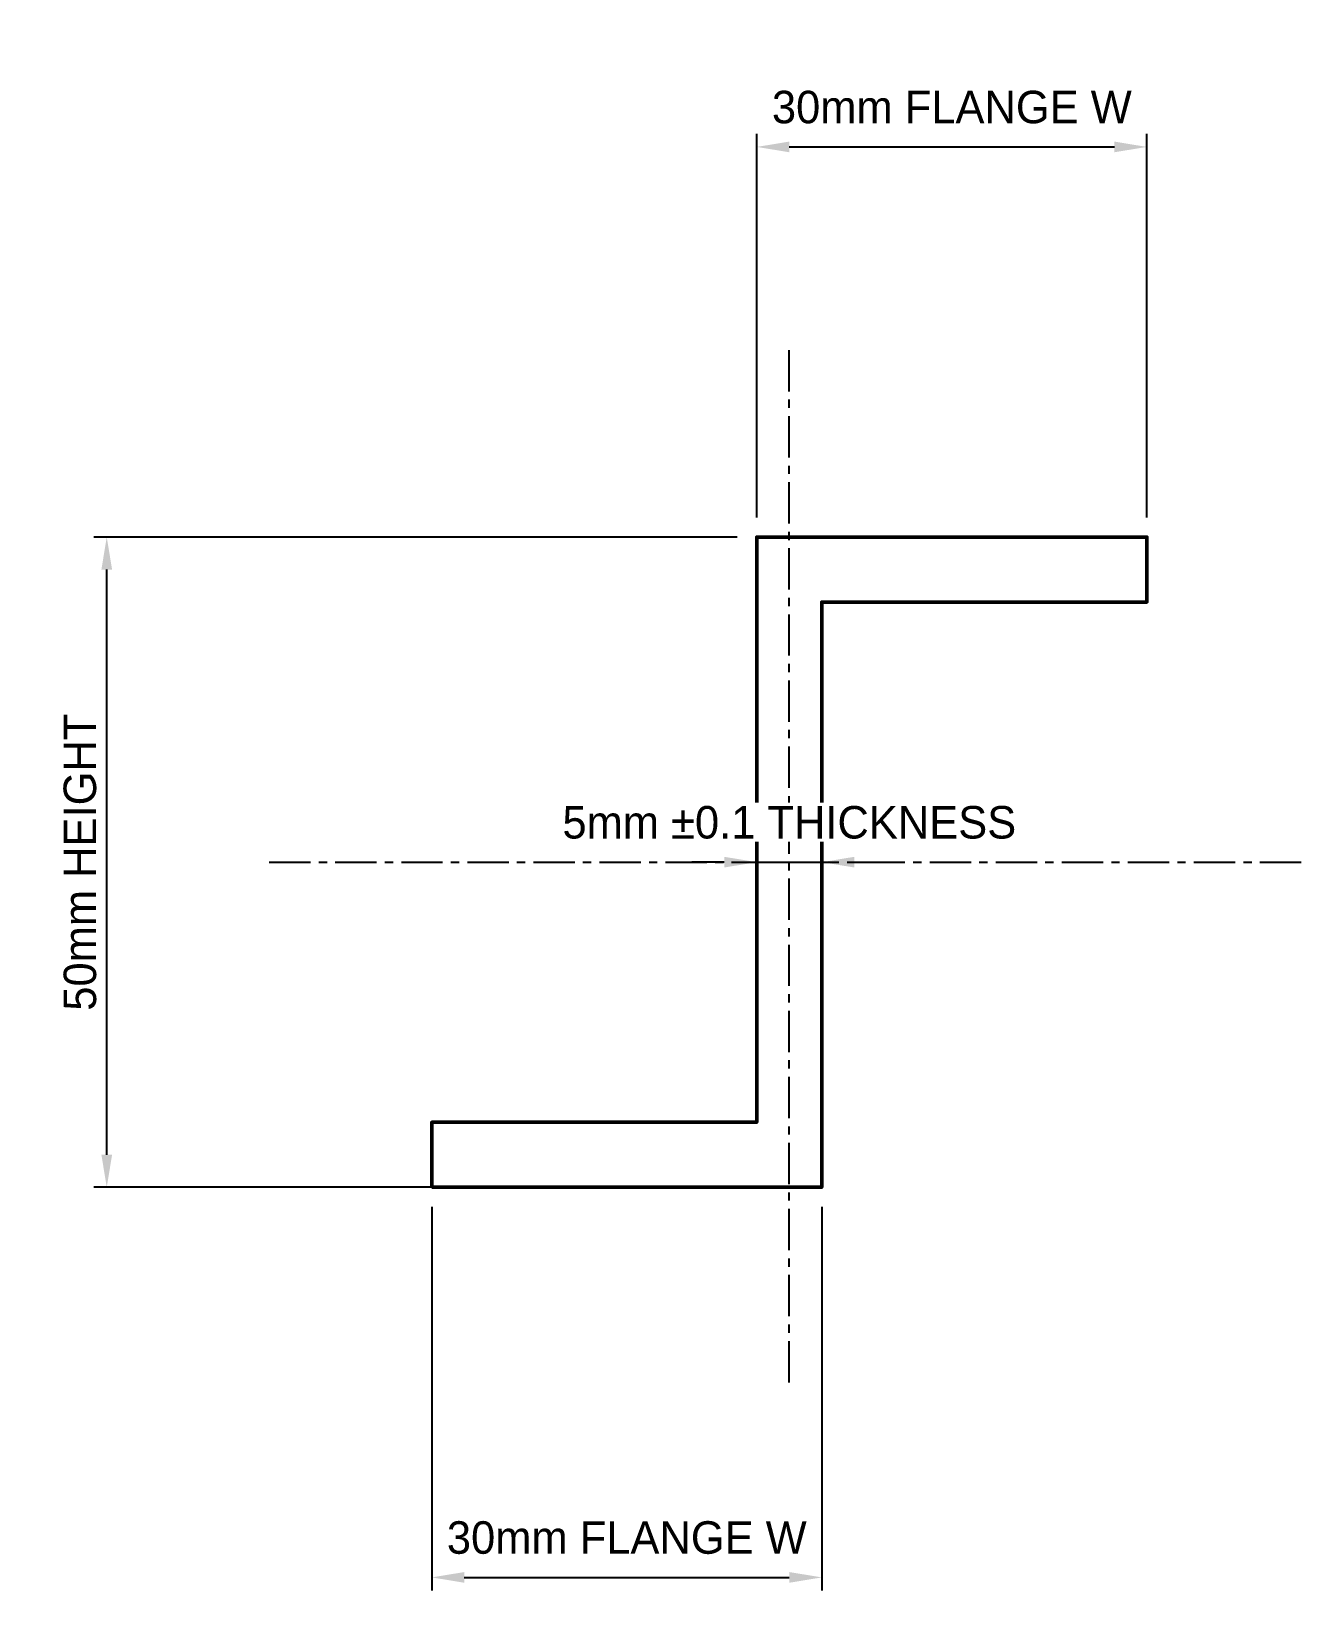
# Model space of a CAD drawing. Header units: metres. Extents: x -56 to 42, y -33 to 89.
import ezdxf

# ---------------------------------------------------------------- set-up
doc = ezdxf.new("R2010")
doc.units = ezdxf.units.M
doc.linetypes.add('CENTER', pattern=[5.08, 3.175, -0.635, 0.635, -0.635])
for name, color, linetype, lineweight in [('CENTERLINES', 7, 'CENTER', 25), ('DIMENSIONS', 7, 'Continuous', 25), ('GEOMETRY', 7, 'Continuous', 50)]:
    doc.layers.add(name, color=color, linetype=linetype, lineweight=lineweight)
doc.dimstyles.new('ENGINEERING_STYLE', dxfattribs={"dimtxt": 2.5, "dimasz": 2.5, "dimexe": 1, "dimexo": 1.5, "dimgap": 0.8, "dimtad": 1, "dimcen": 2.5, "dimazin": 3, "dimtfac": 1, "dimtmove": 0, "dimatfit": 3, "dimtfill": 1})

msp = doc.modelspace()

# ---------------------------------------------------------------- linework, layer by layer
at = {"layer": 'CENTERLINES'}
for p, q in [((2.5, -15), (2.5, 65)), ((-37.5, 25), (42.5, 25))]:
    msp.add_line(p, q, dxfattribs=at)
at = {"layer": 'GEOMETRY'}
msp.add_lwpolyline([(-25, 0), (5, 0), (5, 45), (30, 45), (30, 50), (0, 50), (0, 5), (-25, 5)], close=True, dxfattribs=at)

# ---------------------------------------------------------------- next in the draw order: dimensions: what is measured, and where the dimension line sits
at = {"layer": 'DIMENSIONS'}
msp.add_linear_dim(base=(-50, 0), p1=(0, 0), p2=(0, 50), angle=90, text='50mm HEIGHT', dimstyle='ENGINEERING_STYLE', dxfattribs=at).render()

# ---------------------------------------------------------------- next in the draw order: dimensions: what is measured, and where the dimension line sits
for base, p1, p2, text in [((0, 80), (0, 50), (30, 50), '30mm FLANGE W'), ((0, 25), (0, 25), (5, 25), '5mm %%P0.1 THICKNESS'), ((-25, -30), (-25, 0), (5, 0), '30mm FLANGE W')]:
    msp.add_linear_dim(base=base, p1=p1, p2=p2, text=text, dimstyle='ENGINEERING_STYLE', dxfattribs=at).render()

doc.saveas('drawing.dxf')
